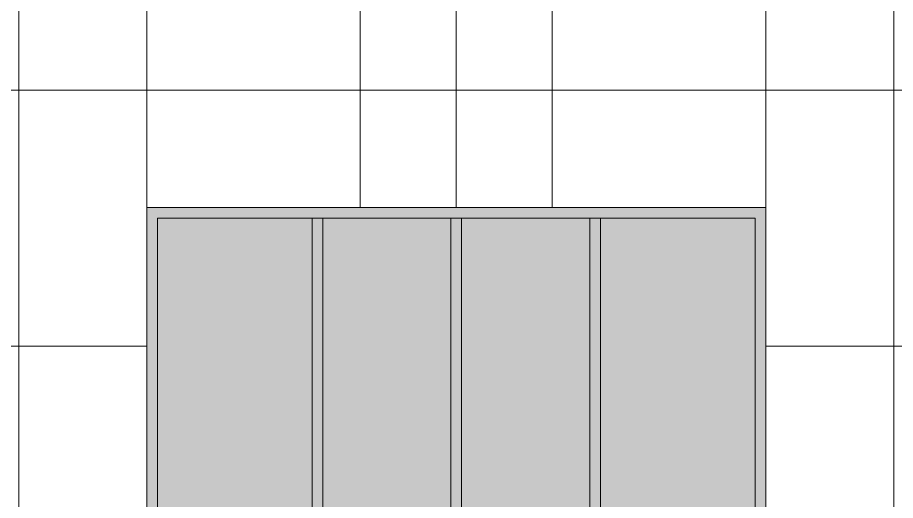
# Model space of a CAD drawing. Header units: millimetres. Extents: x 1499747 to 4230374, y -28481 to 441852.
# Drawn here: x 4064336 to 4068450, y 366706 to 368967 of the extents above; entities that cross this region are included whole.
import ezdxf

# ---------------------------------------------------------------- set-up
doc = ezdxf.new("R2010")
doc.units = ezdxf.units.MM
doc.header["$MEASUREMENT"] = 0
doc.layers.add('Чертеж и Рисунок', color=7, linetype='Continuous')

msp = doc.modelspace()

# ---------------------------------------------------------------- hatches: boundary and pattern name
at = {"layer": 'Чертеж и Рисунок', "linetype": 'Continuous', "lineweight": 0, "true_color": 0x2e2e2e}
for points in [[(4064941.98971, 368078.36275), (4064991.98978, 368028.36268), (4065666.99081, 368028.36268), (4065666.99081, 368078.36275)], [(4064941.98971, 367128.3613), (4064991.98978, 367128.3613), (4064991.98978, 368028.36268), (4064941.98971, 368078.36275)], [(4065666.99081, 368078.36275), (4065666.99081, 368028.36268), (4065741.99093, 368028.36268), (4065741.99093, 368078.36275)], [(4065741.99093, 368078.36275), (4065741.99093, 368028.36268), (4066391.99192, 368028.36268), (4066391.99192, 368078.36275)], [(4066391.99192, 368028.36268), (4067041.99292, 368028.36268), (4067041.99292, 368078.36275), (4066391.99192, 368078.36275)], [(4067041.99292, 368078.36275), (4067041.99292, 368028.36268), (4067116.99303, 368028.36268), (4067116.99303, 368078.36275)], [(4067116.99303, 368078.36275), (4067116.99303, 368028.36268), (4067791.99406, 368028.36268), (4067841.99414, 368078.36275)], [(4067841.99414, 367128.3613), (4067841.99414, 368078.36275), (4067791.99406, 368028.36268), (4067791.99406, 367128.3613)], [(4065716.99089, 368028.36268), (4065716.99089, 367128.3613), (4065766.99097, 367128.3613), (4065766.99097, 368028.36268)], [(4066366.99188, 367128.3613), (4066416.99196, 367128.3613), (4066416.99196, 368028.36268), (4066366.99188, 368028.36268)], [(4067016.99288, 368028.36268), (4067016.99288, 367128.3613), (4067066.99295, 367128.3613), (4067066.99295, 368028.36268)], [(4064941.98971, 366628.36054), (4064991.98978, 366628.36054), (4064991.98978, 367128.3613), (4064941.98971, 367128.3613)], [(4065716.99089, 367128.3613), (4065716.99089, 366628.36054), (4065766.99097, 366628.36054), (4065766.99097, 367128.3613)], [(4066366.99188, 366603.3605), (4066416.99196, 366603.3605), (4066416.99196, 367128.3613), (4066366.99188, 367128.3613)], [(4067016.99288, 367128.3613), (4067016.99288, 366628.36054), (4067066.99295, 366628.36054), (4067066.99295, 367128.3613)], [(4067841.99414, 366628.36054), (4067841.99414, 367128.3613), (4067791.99406, 367128.3613), (4067791.99406, 366628.36054)]]:
    msp.add_hatch(color=250, dxfattribs=at).paths.add_polyline_path(points)
at = {"layer": 'Чертеж и Рисунок', "linetype": 'Continuous', "lineweight": 0, "true_color": 0x84adf9}
for points in [[(4064991.98978, 368028.36268), (4064991.98978, 366653.36058), (4065716.99089, 366653.36058), (4065716.99089, 368028.36268)], [(4065766.99097, 368028.36268), (4065766.99097, 366653.36058), (4066366.99188, 366653.36058), (4066366.99188, 368028.36268)], [(4066416.99196, 368028.36268), (4066416.99196, 366653.36058), (4067016.99288, 366653.36058), (4067016.99288, 368028.36268)], [(4067066.99295, 366653.36058), (4067791.99406, 366653.36058), (4067791.99406, 367128.3613), (4067791.99406, 368028.36268), (4067066.99295, 368028.36268)]]:
    msp.add_hatch(color=161, dxfattribs=at).paths.add_polyline_path(points)

# ---------------------------------------------------------------- linework, layer by layer
at = {"layer": 'Чертеж и Рисунок', "color": 253, "linetype": 'Continuous', "lineweight": 5, "true_color": 0xaaaaaa}
for points in [[(4064341.78879, 373528.37108), (4064341.78879, 363828.35626)], [(4064941.98971, 373528.37108), (4064941.98971, 368078.36275)], [(4065941.99124, 373528.37108), (4065941.99124, 368078.36275)], [(4066391.99192, 373528.37108), (4066391.99192, 368078.36275)], [(4066841.89261, 373528.37108), (4066841.89261, 368078.36275)], [(4067841.99414, 373528.37108), (4067841.99414, 368078.36275)], [(4068441.89505, 373528.37108), (4068441.89505, 363828.35626)], [(4064261.98867, 368627.96359), (4064941.98971, 368627.96359)], [(4064941.98971, 368627.96359), (4069641.69689, 368627.96359)], [(4063141.98696, 367427.96176), (4064941.98971, 367427.96176)], [(4067841.99414, 367427.96176), (4069641.79689, 367427.96176)]]:
    msp.add_lwpolyline(points, dxfattribs=at)
at = {"layer": 'Чертеж и Рисунок', "color": 7, "linetype": 'Continuous', "lineweight": 5}
for points in [[(4064941.98971, 363828.35626), (4064941.98971, 368078.36275)], [(4064941.98971, 368078.36275), (4067841.99414, 368078.36275)], [(4067841.99414, 368078.36275), (4067841.99414, 363828.35626)], [(4064991.98978, 368028.36268), (4065666.99081, 368028.36268)], [(4064991.98978, 367128.3613), (4064991.98978, 368028.36268)], [(4065666.99081, 368028.36268), (4065716.99089, 368028.36268)], [(4065716.99089, 367128.3613), (4065716.99089, 368028.36268)], [(4065716.99089, 368028.36268), (4065741.99093, 368028.36268)], [(4065741.99093, 368028.36268), (4065766.99097, 368028.36268)], [(4065766.99097, 368028.36268), (4066366.99188, 368028.36268)], [(4065766.99097, 367128.3613), (4065766.99097, 368028.36268)], [(4066366.99188, 368028.36268), (4066391.99192, 368028.36268)], [(4066366.99188, 367128.3613), (4066366.99188, 368028.36268)], [(4066391.99192, 368028.36268), (4066416.99196, 368028.36268)], [(4066416.99196, 367128.3613), (4066416.99196, 368028.36268)], [(4066416.99196, 368028.36268), (4067016.99288, 368028.36268)], [(4067016.99288, 367128.3613), (4067016.99288, 368028.36268)], [(4067016.99288, 368028.36268), (4067041.99292, 368028.36268)], [(4067041.99292, 368028.36268), (4067066.99295, 368028.36268)], [(4067066.99295, 368028.36268), (4067116.99303, 368028.36268)], [(4067066.99295, 367128.3613), (4067066.99295, 368028.36268)], [(4067116.99303, 368028.36268), (4067791.99406, 368028.36268)], [(4067791.99406, 367128.3613), (4067791.99406, 368028.36268)], [(4064991.98978, 366653.36058), (4064991.98978, 367128.3613)], [(4065716.99089, 366653.36058), (4065716.99089, 367128.3613)], [(4065766.99097, 366653.36058), (4065766.99097, 367128.3613)], [(4066366.99188, 366653.36058), (4066366.99188, 367128.3613)], [(4066416.99196, 366603.3605), (4066416.99196, 367128.3613)], [(4067016.99288, 366653.36058), (4067016.99288, 367128.3613)], [(4067066.99295, 366653.36058), (4067066.99295, 367128.3613)], [(4067791.99406, 366653.36058), (4067791.99406, 367128.3613)]]:
    msp.add_lwpolyline(points, dxfattribs=at)

doc.saveas('drawing.dxf')
